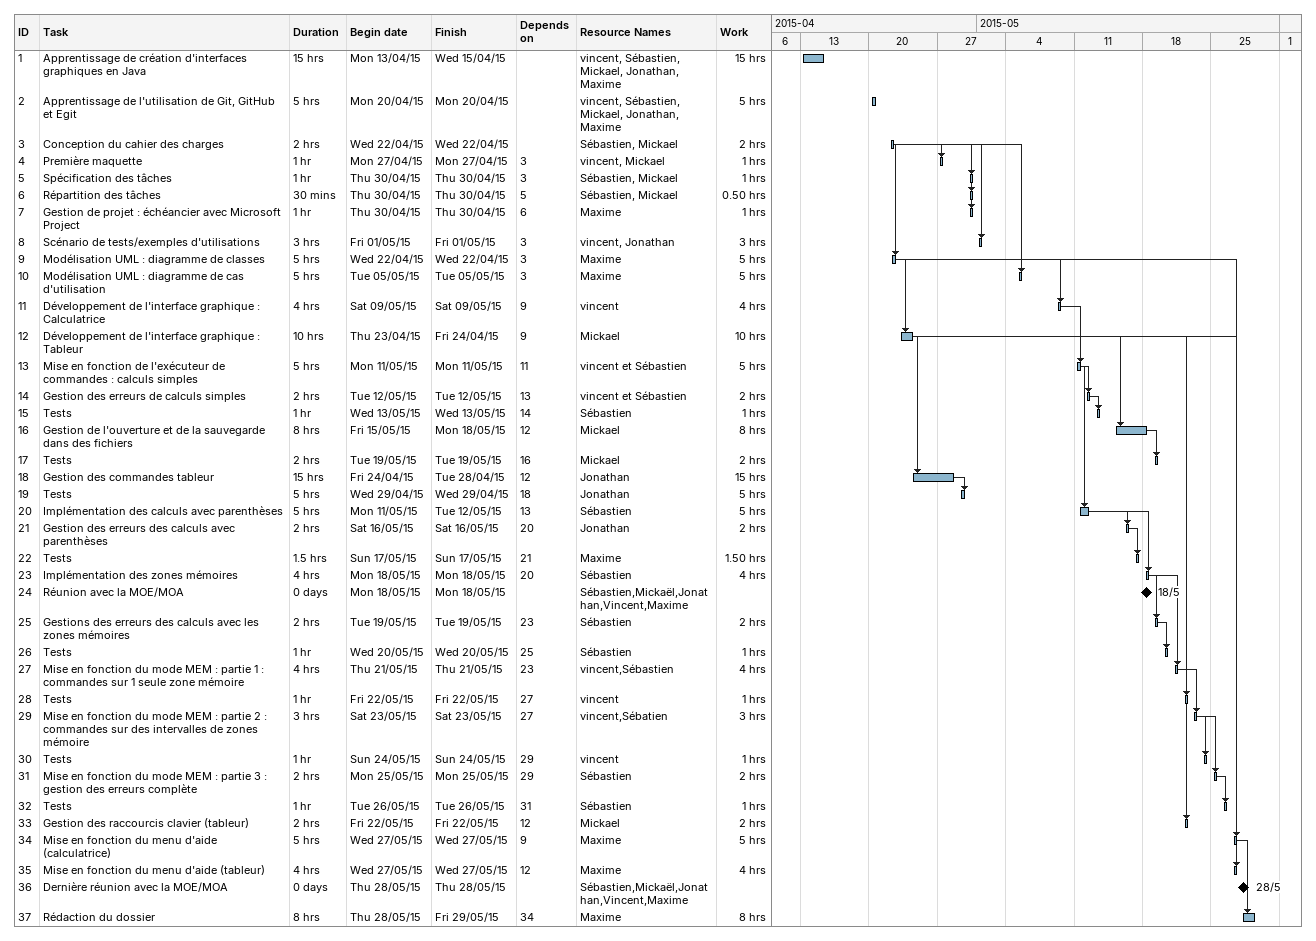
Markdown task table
| ID | Task | Duration | Start | Finish | Predecessors | Resources | Work (h) |
|---|---|---|---|---|---|---|---|
| 1 | Apprentissage de création d'interfaces graphiques en Java | 15h | 2015-04-13 | 2015-04-15 |  | vincent, Sébastien, Mickael, Jonathan, Maxime | 15 |
| 2 | Apprentissage de l'utilisation de Git, GitHub et Egit | 5h | 2015-04-20 | 2015-04-20 |  | vincent, Sébastien, Mickael, Jonathan, Maxime | 5 |
| 3 | Conception du cahier des charges | 2h | 2015-04-22 | 2015-04-22 |  | Sébastien, Mickael | 2 |
| 4 | Première maquette | 1h | 2015-04-27 | 2015-04-27 | 3 | vincent, Mickael | 1 |
| 5 | Spécification des tâches | 1h | 2015-04-30 | 2015-04-30 | 3 | Sébastien, Mickael | 1 |
| 6 | Répartition des tâches | 30min | 2015-04-30 | 2015-04-30 | 5 | Sébastien, Mickael | 0.50 |
| 7 | Gestion de projet : échéancier avec Microsoft Project | 1h | 2015-04-30 | 2015-04-30 | 6 | Maxime | 1 |
| 8 | Scénario de tests/exemples d'utilisations | 3h | 2015-05-01 | 2015-05-01 | 3 | vincent, Jonathan | 3 |
| 9 | Modélisation UML : diagramme de classes | 5h | 2015-04-22 | 2015-04-22 | 3 | Maxime | 5 |
| 10 | Modélisation UML : diagramme de cas d'utilisation | 5h | 2015-05-05 | 2015-05-05 | 3 | Maxime | 5 |
| 11 | Développement de l'interface graphique : Calculatrice | 4h | 2015-05-09 | 2015-05-09 | 9 | vincent | 4 |
| 12 | Développement de l'interface graphique : Tableur | 10h | 2015-04-23 | 2015-04-24 | 9 | Mickael | 10 |
| 13 | Mise en fonction de l'exécuteur de commandes : calculs simples | 5h | 2015-05-11 | 2015-05-11 | 11 | vincent et Sébastien | 5 |
| 14 | Gestion des erreurs de calculs simples | 2h | 2015-05-12 | 2015-05-12 | 13 | vincent et Sébastien | 2 |
| 15 | Tests | 1h | 2015-05-13 | 2015-05-13 | 14 | Sébastien | 1 |
| 16 | Gestion de l'ouverture et de la sauvegarde dans des fichiers | 8h | 2015-05-15 | 2015-05-18 | 12 | Mickael | 8 |
| 17 | Tests | 2h | 2015-05-19 | 2015-05-19 | 16 | Mickael | 2 |
| 18 | Gestion des commandes tableur | 15h | 2015-04-24 | 2015-04-28 | 12 | Jonathan | 15 |
| 19 | Tests | 5h | 2015-04-29 | 2015-04-29 | 18 | Jonathan | 5 |
| 20 | Implémentation des calculs avec parenthèses | 5h | 2015-05-11 | 2015-05-12 | 13 | Sébastien | 5 |
| 21 | Gestion des erreurs des calculs avec parenthèses | 2h | 2015-05-16 | 2015-05-16 | 20 | Jonathan | 2 |
| 22 | Tests | 1.5h | 2015-05-17 | 2015-05-17 | 21 | Maxime | 1.50 |
| 23 | Implémentation des zones mémoires | 4h | 2015-05-18 | 2015-05-18 | 20 | Sébastien | 4 |
| 24 | Réunion avec la MOE/MOA | 0d | 2015-05-18 | 2015-05-18 |  | Sébastien,Mickaël,Jonathan,Vincent,Maxime |  |
| 25 | Gestions des erreurs des calculs avec les zones mémoires | 2h | 2015-05-19 | 2015-05-19 | 23 | Sébastien | 2 |
| 26 | Tests | 1h | 2015-05-20 | 2015-05-20 | 25 | Sébastien | 1 |
| 27 | Mise en fonction du mode MEM : partie 1 : commandes sur 1 seule zone mémoire | 4h | 2015-05-21 | 2015-05-21 | 23 | vincent,Sébastien | 4 |
| 28 | Tests | 1h | 2015-05-22 | 2015-05-22 | 27 | vincent | 1 |
| 29 | Mise en fonction du mode MEM : partie 2 : commandes sur des intervalles de zones mémoire | 3h | 2015-05-23 | 2015-05-23 | 27 | vincent,Sébatien | 3 |
| 30 | Tests | 1h | 2015-05-24 | 2015-05-24 | 29 | vincent | 1 |
| 31 | Mise en fonction du mode MEM : partie 3 : gestion des erreurs complète | 2h | 2015-05-25 | 2015-05-25 | 29 | Sébastien | 2 |
| 32 | Tests | 1h | 2015-05-26 | 2015-05-26 | 31 | Sébastien | 1 |
| 33 | Gestion des raccourcis clavier (tableur) | 2h | 2015-05-22 | 2015-05-22 | 12 | Mickael | 2 |
| 34 | Mise en fonction du menu d'aide (calculatrice) | 5h | 2015-05-27 | 2015-05-27 | 9 | Maxime | 5 |
| 35 | Mise en fonction du menu d'aide (tableur) | 4h | 2015-05-27 | 2015-05-27 | 12 | Maxime | 4 |
| 36 | Dernière réunion avec la MOE/MOA | 0d | 2015-05-28 | 2015-05-28 |  | Sébastien,Mickaël,Jonathan,Vincent,Maxime |  |
| 37 | Rédaction du dossier | 8h | 2015-05-28 | 2015-05-29 | 34 | Maxime | 8 |
